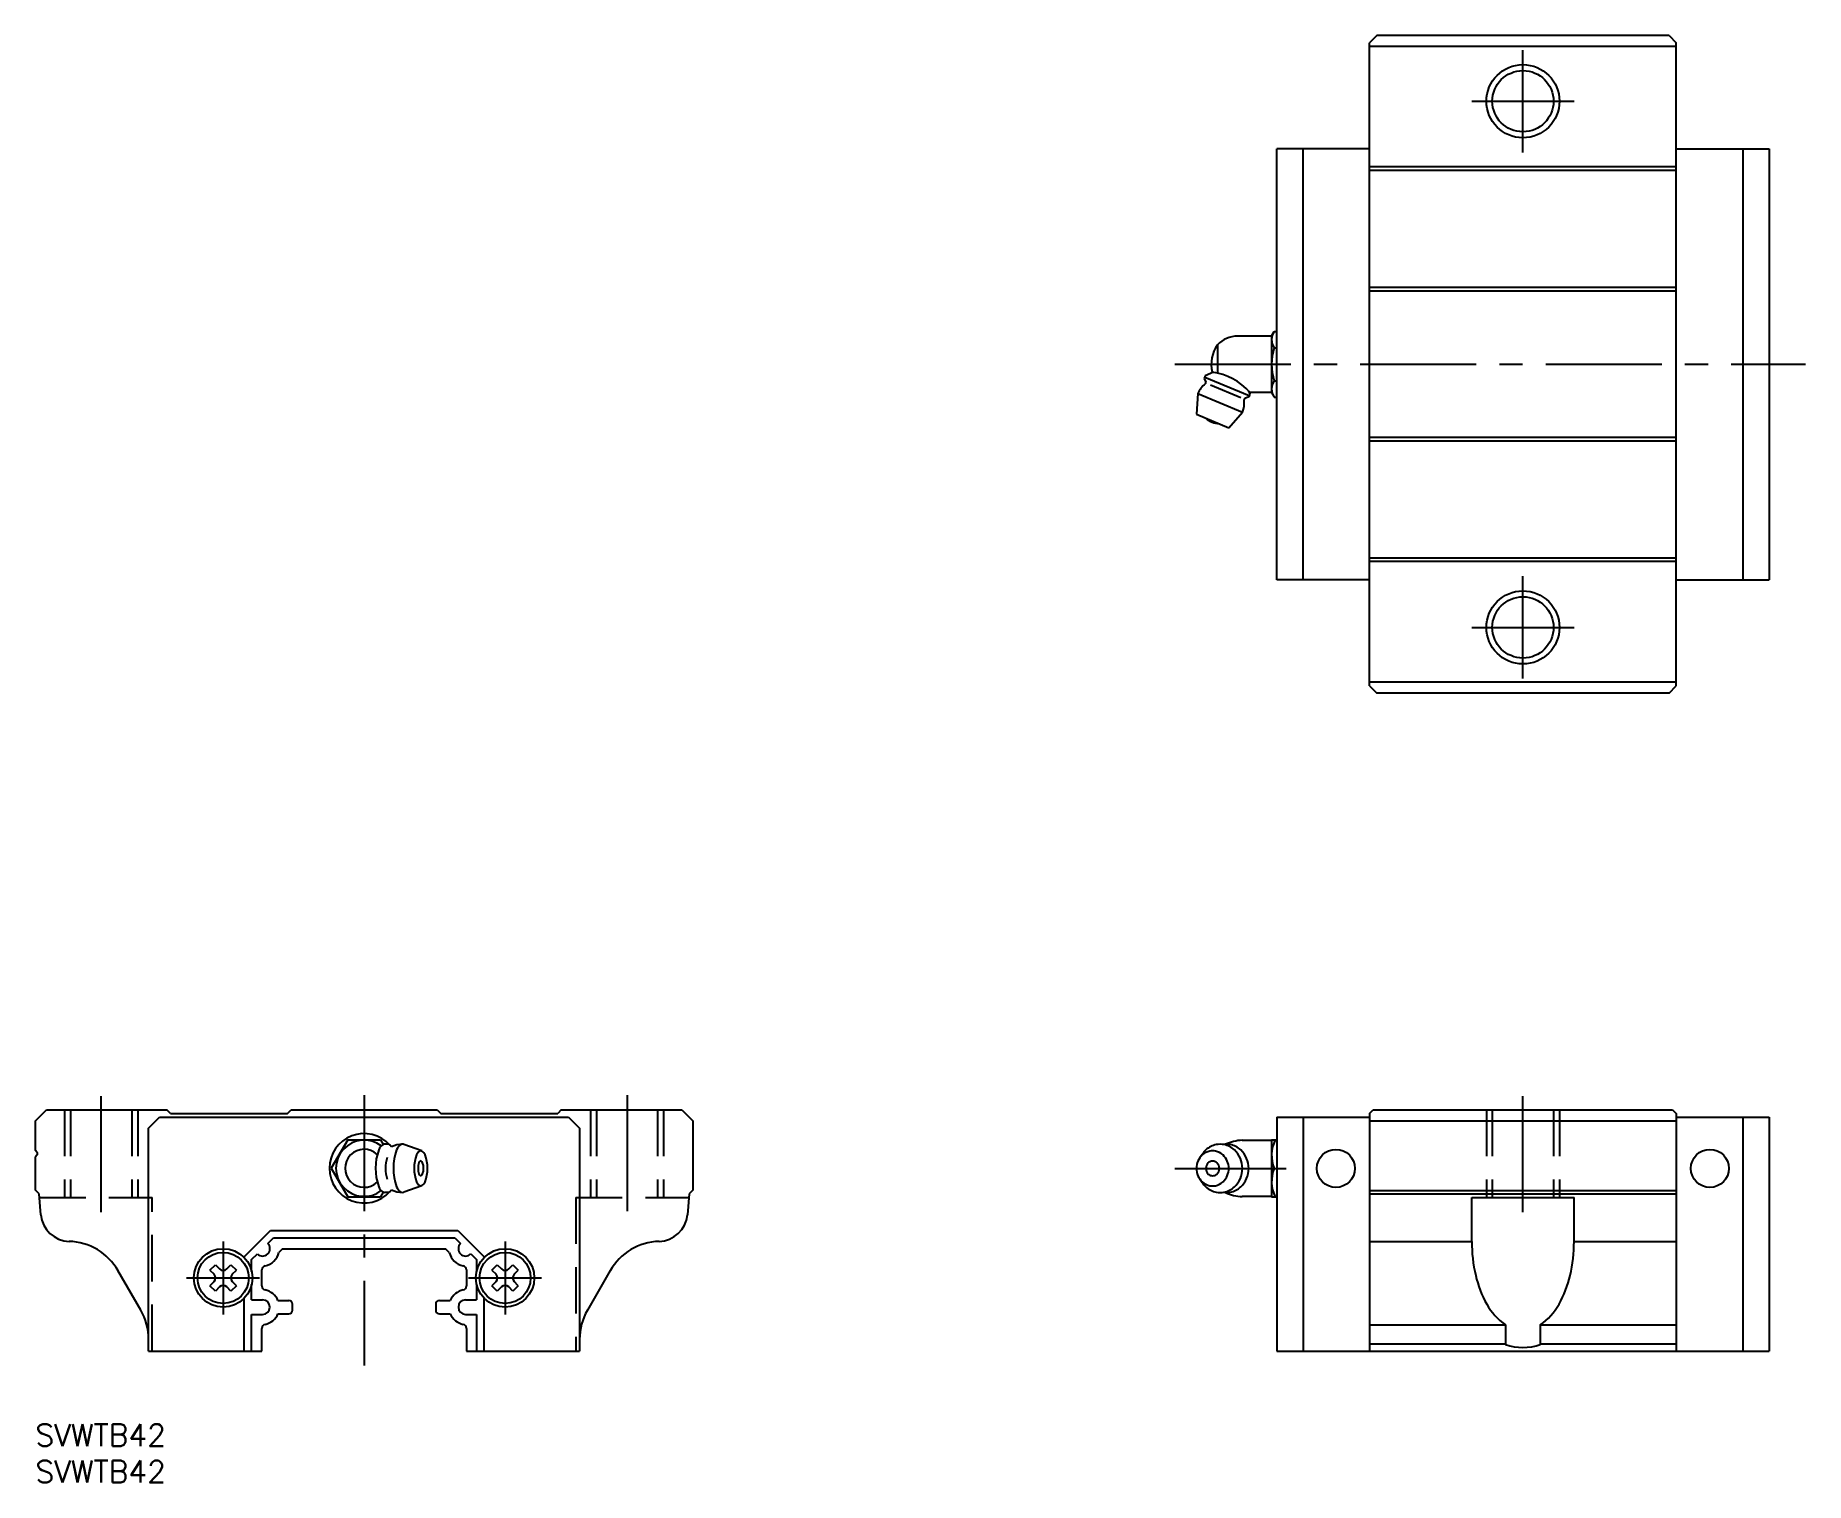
# Model space of a CAD drawing. Extents: x 0 to 242, y -8 to 190.
import ezdxf

# ---------------------------------------------------------------- set-up
doc = ezdxf.new("R2010")
doc.units = 0
doc.header["$LTSCALE"] = 0.5
doc.linetypes.add('CENTER', pattern=[50.8, 31.75, -6.35, 6.35, -6.35])
doc.linetypes.add('DASHED', pattern=[19.05, 12.7, -6.35])
for name, color, linetype in [('MSM_CENTER', 1, 'CENTER'), ('MSM_CONTINUOUS', 7, 'CONTINUOUS'), ('MSM_DASHED', 4, 'DASHED'), ('MSM_NARROW', 5, 'CONTINUOUS'), ('MSM_PART_NUMBER', 7, 'CONTINUOUS')]:
    doc.layers.add(name, color=color, linetype=linetype)
doc.styles.get("Standard").update_dxf_attribs({"font": 'txt.shx', "height": 3, "bigfont": 'bigfont.shx'})

# ---------------------------------------------------------------- blocks, each defined once
blk = doc.blocks.new('*U2')
at = {"layer": 'MSM_PART_NUMBER'}
blk.add_text('SVWTB42', height=3, dxfattribs=at).set_placement((0, -3))
blk = doc.blocks.new('*U3')
at = {"layer": 'MSM_PART_NUMBER'}
blk.add_text('SVWTB42', height=3, dxfattribs=at).set_placement((0, -8))

msp = doc.modelspace()

# ---------------------------------------------------------------- linework, layer by layer
at = {"layer": 'MSM_CENTER'}
for p, q in [((203.6414, 174), (203.6414, 188)), ((196.6414, 181), (210.6414, 181)), ((155.97325, 145), (242.3414, 145)), ((203.6414, 102), (203.6414, 116)), ((196.6414, 109), (210.6414, 109)), ((9, 29), (9, 45)), ((45, 45), (45, 8)), ((81, 45), (81, 29)), ((203.6414, 29), (203.6414, 45)), ((155.97325, 34.984), (171.239831, 34.984)), ((25.7, 25), (25.7, 15)), ((64.3, 25), (64.3, 15)), ((20.7, 20), (30.7, 20)), ((59.3, 20), (69.3, 20))]:
    msp.add_line(p, q, dxfattribs=at)
at = {"layer": 'MSM_CONTINUOUS'}
for p, q in [((183.6415, 190), (182.6415, 189)), ((223.6414, 190), (183.6414, 190)), ((223.6414, 190), (224.6414, 189)), ((182.6414, 101), (182.6414, 189)), ((224.6414, 188.5), (182.6414, 188.5)), ((224.6414, 101), (224.6414, 189)), ((169.9414, 115.5), (169.9414, 174.5)), ((182.6414, 174.5), (169.9414, 174.5)), ((173.5414, 115.5), (173.5414, 174.5)), ((224.6414, 174.5), (237.3414, 174.5)), ((233.7414, 174.5), (233.7414, 115.5)), ((237.3414, 174.5), (237.3414, 115.5)), ((224.6414, 172), (182.6414, 172)), ((224.6414, 171.5), (182.6414, 171.5)), ((224.6414, 155.5), (182.6414, 155.5)), ((224.6414, 155), (182.6414, 155)), ((169.21647, 148.85), (164.57459, 148.85)), ((169.21648, 148.85), (169.21648, 141.14999)), ((169.21649, 148.84999), (169.59177, 149.49999)), ((169.59177, 149.49999), (169.9414, 149.49999)), ((161.81648, 147.68611), (161.81648, 143.81032)), ((169.59177, 147.24999), (169.9414, 147.24999)), ((160.00283, 143.07216), (160.21403, 142.56227)), ((160.15591, 143.44172), (160.00284, 143.07216)), ((160.07937, 143.25695), (166.17697, 140.73124)), ((161.27789, 143.90645), (160.15592, 143.44172)), ((159.14316, 140.99674), (158.9414, 138.15785)), ((159.14316, 140.99674), (165.24077, 138.47102)), ((160.86372, 142.17439), (165.00997, 140.45695)), ((166.06948, 141.36029), (166.25351, 140.91601)), ((166.25351, 140.91601), (166.10043, 140.54645)), ((169.21647, 141.14999), (166.2535, 141.14999)), ((169.21649, 141.15), (169.59177, 140.5)), ((169.59177, 142.75), (169.9414, 142.75)), ((158.94141, 138.15785), (163.37602, 136.32097)), ((163.37603, 136.32098), (165.24077, 138.47104)), ((166.10044, 140.54646), (165.59054, 140.33525)), ((169.59177, 140.5), (169.9414, 140.5)), ((224.6414, 135), (182.6414, 135)), ((224.6414, 134.5), (182.6414, 134.5)), ((224.6414, 118.5), (182.6414, 118.5)), ((224.6414, 118), (182.6414, 118)), ((182.6414, 115.5), (169.9414, 115.5)), ((224.6414, 115.5), (237.3414, 115.5)), ((224.6414, 101.5), (182.6414, 101.5)), ((182.6414, 101), (183.6414, 100)), ((223.6414, 100), (183.6414, 100)), ((223.6414, 100), (224.6414, 101)), ((0, 41.5), (1.5, 43)), ((0, 37.4243), (0, 41.5)), ((1.5, 43), (18, 43)), ((15.5, 40.5), (17, 42)), ((17, 42), (73, 42)), ((18.5, 42.5), (18, 43)), ((18.5, 42.5), (34.5, 42.5)), ((34.5, 42.5), (35, 43)), ((35, 43), (55, 43)), ((55, 43), (55.5, 42.4999)), ((55.5, 42.5), (71.5, 42.5)), ((72, 43), (71.5, 42.5)), ((72, 43), (88.5, 43)), ((73, 42), (74.5, 40.5)), ((88.5, 43), (90, 41.5)), ((90, 41.5), (90, 32)), ((169.9414, 41.984), (169.9414, 9.984)), ((169.9414, 41.984), (182.6414, 41.984)), ((173.5414, 41.984), (173.5414, 9.984)), ((182.6414, 42.5), (183.1414, 43)), ((182.6414, 42.5), (182.6414, 9.984)), ((182.6414, 41.484), (224.6414, 41.484)), ((183.1414, 43), (224.1414, 43)), ((224.1414, 43), (224.6414, 42.5)), ((224.6414, 42.4999), (224.6414, 9.984)), ((224.6414, 41.984), (237.3414, 41.984)), ((233.7414, 41.984), (233.7414, 9.984)), ((237.3414, 41.984), (237.3414, 9.984)), ((15.5, 10), (15.5, 40.5)), ((42.75001, 38.89712), (40.50001, 35.00001)), ((42.75, 38.89712), (47.24999, 38.89712)), ((47.25001, 38.89712), (47.61926, 38.25757)), ((74.5, 40.5), (74.5, 10)), ((165.21662, 38.834006), (169.21648, 38.834006)), ((169.21649, 38.833999), (169.24369, 38.881114)), ((169.21649, 38.834005), (169.21649, 31.133995)), ((169.24369, 38.881114), (169.9414, 38.881114)), ((0.212, 37.2121), (0, 37.4243)), ((0.212, 36.7879), (0, 36.5757)), ((0, 32), (0, 36.5757)), ((48.190685, 38.299988), (47.821132, 38.299988)), ((52.887813, 37.376953), (50.440501, 38.268402)), ((159.374391, 36.408742), (159.738506, 36.943009)), ((40.5, 35.00001), (42.75, 31.102895)), ((169.59177, 34.984), (169.9414, 34.984)), ((0.5, 31.5), (0, 32)), ((47.61924, 31.742421), (47.25001, 31.102905)), ((48.190685, 31.699997), (47.821132, 31.699997)), ((52.887812, 32.62307), (50.438034, 31.73072)), ((90, 32), (89.5, 31.5)), ((159.738508, 33.025054), (159.374395, 33.559323)), ((159.738497, 33.025052), (159.754311, 33.002038)), ((182.6414, 31.984), (224.6414, 31.984)), ((0.749, 28.6514), (0.5, 31.5)), ((42.75, 31.102895), (47.25, 31.102895)), ((89.5, 31.5), (89.251, 28.6514)), ((169.21648, 31.133995), (165.21662, 31.133995)), ((169.21649, 31.134), (169.24369, 31.086886)), ((169.24369, 31.086886), (169.9414, 31.086886)), ((182.6414, 31.484), (224.6414, 31.484)), ((196.6414, 24.984), (196.6414, 30.984)), ((196.6414, 30.984), (210.6414, 30.984)), ((210.6414, 24.9841), (210.6414, 30.984)), ((28.521, 22.8355), (32.186, 26.5)), ((31.807, 24.7071), (32.6, 25.5)), ((32.186, 26.5), (57.814, 26.5)), ((32.6, 25.5), (57.4, 25.5)), ((57.4, 25.5), (58.193, 24.7071)), ((57.814, 26.5), (61.479, 22.8355)), ((182.6414, 24.9859), (196.6414, 24.9859)), ((210.6414, 24.9859), (224.6414, 24.9859)), ((29.6, 22.5), (30.393, 23.2929)), ((29.6, 20.8889), (29.6, 22.5)), ((33.841, 24), (33.341, 23.5)), ((33.841, 24), (56.159, 24)), ((56.659, 23.5), (56.159, 24)), ((59.607, 23.2929), (60.4, 22.5)), ((60.4, 22.5), (60.4, 20.8889)), ((14.428, 15.5981), (11.298, 21.02)), ((23.891, 21.0661), (24.634, 21.8088)), ((23.891, 21.0661), (24.462, 20.495)), ((24.462, 19.505), (23.891, 18.9339)), ((24.634, 21.8088), (25.205, 21.2377)), ((26.195, 21.2377), (26.766, 21.8088)), ((26.766, 21.8088), (27.509, 21.0661)), ((26.938, 20.495), (27.509, 21.0661)), ((27.509, 18.9339), (26.938, 19.505)), ((31, 18.8976), (31, 21.1024)), ((59, 21.1024), (59, 18.8976)), ((62.491, 21.0661), (63.234, 21.8088)), ((62.491, 21.0661), (63.062, 20.4949)), ((63.062, 19.505), (62.491, 18.9339)), ((63.234, 21.8088), (63.805, 21.2376)), ((64.795, 21.2377), (65.366, 21.8088)), ((65.366, 21.8088), (66.109, 21.0661)), ((65.538, 20.495), (66.109, 21.0661)), ((66.109, 18.9339), (65.538, 19.505)), ((78.702, 21.0199), (75.572, 15.598)), ((24.634, 18.1912), (23.891, 18.9339)), ((25.205, 18.7623), (24.634, 18.1912)), ((26.766, 18.1912), (26.195, 18.7623)), ((27.509, 18.9339), (26.766, 18.1912)), ((28.6, 10), (28.6, 17.245)), ((29.6, 17), (29.6, 19.1111)), ((29.6, 17), (31.1, 17)), ((58.9, 17), (60.4, 17)), ((60.4, 19.1111), (60.4, 17)), ((61.4, 17.245), (61.4, 10)), ((63.234, 18.1912), (62.491, 18.9339)), ((63.805, 18.7623), (63.234, 18.1912)), ((65.366, 18.1912), (64.795, 18.7623)), ((66.109, 18.9339), (65.366, 18.1912)), ((29.6, 15), (31.1, 15)), ((29.6, 10), (29.6, 15)), ((33.21, 16.9), (34.7, 16.9)), ((33.21, 15.1), (34.7, 15.1)), ((35.2, 15.6), (35.2, 16.4)), ((54.8, 16.4), (54.8, 15.6)), ((55.3, 16.9), (56.79, 16.9)), ((55.3, 15.1), (56.79, 15.1)), ((58.9, 15), (60.4, 15)), ((60.4, 15), (60.4, 10)), ((31, 10), (31, 13.1024)), ((59, 13.1024), (59, 10)), ((182.6414, 13.5821), (201.2614, 13.5821)), ((201.2614, 13.5821), (201.2614, 10.9012)), ((206.0214, 13.5821), (224.6414, 13.5821)), ((206.0214, 13.5821), (206.0214, 10.9012)), ((15.5, 10), (31, 10)), ((59, 10), (74.5, 10)), ((169.9414, 9.984), (237.3414, 9.984)), ((182.6414, 10.984), (201.2614, 10.984)), ((206.0214, 10.984), (224.6414, 10.984))]:
    msp.add_line(p, q, dxfattribs=at)
for centre, radius in [((203.6414, 181), 4.188), ((203.6414, 109), 4.188), ((178.0414, 34.984), 2.6), ((229.2414, 34.984), 2.6), ((25.7, 20), 4), ((25.7, 20), 3.5), ((64.3, 20), 4), ((64.3, 20), 3.5)]:
    msp.add_circle(centre, radius, dxfattribs=at)
for centre, radius, start, end in [((164.5746, 144.99999), 3.849999, 89.999982, 135.75777), ((171.23576, 148.37499), 1.992066, 145.6157, 214.38423), ((165.67325, 144.99999), 4.7, 145.14409, 193.15485), ((176.68984, 144.99999), 7.446152, 162.41201, 197.58792), ((160.14216, 135.98749), 8, 40.189175, 83.1481), ((162.19196, 139.73389), 3.299999, 128.16396, 157.4999), ((160.02926, 142.48574), 0.2, 308.16429, 22.50008), ((171.23576, 141.625), 1.992066, 145.6157, 214.38423), ((162.19196, 139.73389), 3.299999, 337.50001, 6.83594), ((165.66708, 140.15048), 0.2, 112.49955, 186.83589), ((162.32198, 140.04776), 3.2, 229.29001, 265.71), ((45, 35.00001), 4.75, 42.015418, 317.98453), ((45, 35), 3.849999, 52.507766, 307.49189), ((165.44462, 32.838341), 6, 92.17772, 114.89378), ((174.04394, 36.784562), 4.802484, 154.11562, 202.01951), ((0, 37), 0.300003, 315.002, 45), ((45, 35), 2.599999, 46.621434, 313.37831), ((53.865992, 34.999977), 7.307859, 159.761932, 200.237946), ((48.323641, 37.053276), 1.397423, 121.100311, 160.143906), ((47.821136, 37.795189), 0.504785, 90.903168, 115.752029), ((53.236937, 34.999984), 5.306936, 163.626358, 196.372772), ((48.190686, 37.795189), 0.504785, 64.247971, 90.902817), ((47.68818, 37.053276), 1.397423, 39.427479, 58.899673), ((50.266112, 34.999984), 3.300003, 89.999985, 117.054504), ((56.31097, 34.999977), 7.307859, 159.761932, 200.237946), ((50.768619, 37.053276), 1.397423, 121.100296, 160.143906), ((50.266114, 37.795189), 0.504782, 68.687515, 115.751984), ((57.147522, 34.999984), 5.306932, 159.730652, 200.269333), ((53.125271, 36.492477), 1.016733, 121.051376, 160.104004), ((52.760589, 37.031761), 0.368218, 64.286964, 115.712906), ((52.395906, 36.492477), 1.016734, 19.895979, 58.948532), ((48.373653, 34.999984), 5.306932, 339.730652, 20.269337), ((161.47119, 34.984015), 2.52979, 133.386032, 226.613922), ((161.184686, 35.240233), 2.147025, 101.036324, 132.526276), ((162.621614, 34.984015), 3.478461, 133.386017, 145.806702), ((162.22767, 35.336317), 2.952157, 101.036293, 132.526291), ((161.158709, 35.332815), 2.051197, 79.180756, 100.819183), ((161.132732, 35.240233), 2.147026, 47.473656, 78.963623), ((162.191954, 35.463613), 2.820397, 79.180763, 100.819176), ((160.846228, 34.984015), 2.52979, 313.386017, 46.613914), ((163.051623, 35.463613), 2.820397, 79.180763, 98.765778), ((162.156238, 35.336317), 2.952156, 47.473652, 78.963654), ((163.015907, 35.336317), 2.952156, 47.473652, 78.963654), ((161.762294, 34.984015), 3.478461, 313.386017, 46.613934), ((162.621963, 34.984015), 3.478461, 313.386017, 46.613934), ((54.593838, 34.999984), 2.21575, 159.773819, 200.226166), ((52.912985, 35.622322), 0.423399, 121.118462, 160.158768), ((52.912984, 34.377647), 0.423398, 199.841202, 238.881424), ((52.760587, 34.152778), 0.152796, 244.233658, 295.766327), ((52.760588, 35.847191), 0.152796, 64.233658, 115.766342), ((52.608191, 35.622322), 0.423397, 19.841225, 58.881424), ((52.60819, 34.377647), 0.423399, 301.118469, 340.158783), ((50.927337, 34.999984), 2.21575, 339.773804, 20.226175), ((161.288911, 34.984015), 1.054077, 133.386078, 226.613846), ((161.169532, 34.877255), 0.894588, 227.473572, 258.963623), ((161.169532, 35.090775), 0.894588, 101.036263, 132.526337), ((161.158709, 34.83868), 0.854661, 259.180725, 280.819153), ((161.158709, 35.12935), 0.854661, 79.180717, 100.819145), ((161.147886, 34.877255), 0.894588, 281.036255, 312.526337), ((161.147886, 35.090775), 0.894588, 47.473576, 78.963608), ((161.028506, 34.984015), 1.054077, 313.386078, 46.613846), ((174.04394, 33.183438), 4.802484, 157.98042, 205.8843), ((48.323638, 32.946693), 1.397425, 199.856079, 238.899643), ((47.821132, 32.20478), 0.504785, 244.24794, 270.393188), ((48.190688, 32.20478), 0.504788, 270.392853, 295.752045), ((47.688182, 32.946693), 1.397424, 301.100342, 320.57019), ((50.266112, 34.999984), 3.300001, 242.945496, 269.999969), ((50.768616, 32.946693), 1.397425, 199.856079, 238.899628), ((50.26611, 32.20478), 0.504785, 244.247864, 289.935699), ((53.125269, 33.507492), 1.016734, 199.895981, 238.948532), ((52.760586, 32.968208), 0.368218, 244.286957, 295.712891), ((52.395904, 33.507492), 1.016733, 301.051392, 340.104004), ((161.184686, 34.727798), 2.147025, 227.473663, 258.963623), ((162.621614, 34.984015), 3.47846, 214.653, 226.613937), ((162.22767, 34.631713), 2.952156, 227.473663, 258.963654), ((161.158709, 34.635216), 2.051197, 259.180756, 280.819183), ((161.132732, 34.727798), 2.147025, 281.036316, 312.526276), ((162.191954, 34.504417), 2.820398, 259.180756, 280.819183), ((163.051623, 34.504417), 2.820398, 261.237854, 280.819183), ((162.156237, 34.631713), 2.952156, 281.036285, 312.526306), ((165.44462, 37.12966), 6, 245.10622, 267.82228), ((163.015906, 34.631713), 2.952156, 281.036285, 312.526306), ((4.734, 29), 4, 185, 268.351), ((85.266, 29), 4, 271.649, 355), ((4.378, 17.0053), 8, 29.8787, 88.3258), ((31.1, 24), 1, 225, 45), ((58.9, 24), 1, 135, 315), ((85.622, 17.0053), 8, 91.6741, 150.121), ((217.131073, 24.98725), 20.489673, 180.00908801, 193.09724013), ((190.151727, 24.98725), 20.489673, 346.90275987, 359.99091199), ((30.93, 24.0642), 2.476, 281.824, 346.829), ((59.07, 24.0642), 2.476, 193.171, 258.176), ((23.967, 20), 0.7, 315, 45), ((25.7, 21.7326), 0.7, 225, 315), ((27.433, 20), 0.7, 135, 225), ((31.55, 21.1024), 0.55, 101.824, 180), ((58.45, 21.1024), 0.55, 0.000362, 78.1762), ((62.567, 20), 0.7, 315, 45), ((64.3, 21.7326), 0.7, 225, 315), ((66.033, 20), 0.7, 135, 225), ((211.652763, 23.668859), 14.855179, 192.93260087, 209.24780311), ((195.630037, 23.668859), 14.855179, 330.75219689, 347.06739913), ((25.7, 18.2673), 0.7, 45, 135), ((31.55, 18.8976), 0.55, 180, 258.176), ((31.1, 16), 1, 270, 90), ((30.93, 15.9358), 2.476, 22.9182, 78.1762), ((59.07, 15.9358), 2.476, 101.824, 157.082), ((58.9, 16), 1, 90, 270), ((58.45, 18.8976), 0.55, 281.824, 0), ((64.3, 18.2673), 0.7, 45, 135), ((7.5, 11.598), 8, 0.000036, 30), ((30.93, 16.0642), 2.476, 281.824, 337.082), ((34.7, 16.4), 0.5, 0.000036, 90), ((34.7, 15.6), 0.5, 270, 0.000036), ((55.3, 16.4), 0.5, 90, 180), ((55.3, 15.6), 0.5, 180, 270), ((59.07, 16.0642), 2.476, 202.918, 258.176), ((82.5, 11.598), 8, 150, 180), ((206.078502, 20.540235), 8.462949, 209.20545907, 235.30561546), ((201.204298, 20.540235), 8.462949, 304.69438454, 330.79454093), ((31.55, 13.1024), 0.55, 101.824, 180), ((58.45, 13.1024), 0.55, 0, 78.1762), ((203.6414, 17.484447), 7.000347, 250.12415132, 289.87584868)]:
    msp.add_arc(centre, radius, start, end, dxfattribs=at)
at = {"layer": 'MSM_DASHED'}
for p, q in [((4, 43), (4, 30.984)), ((4.812, 43), (4.812, 30.984)), ((13.188, 43), (13.188, 30.984)), ((14, 43), (14, 30.984)), ((76, 43), (76, 30.984)), ((76.812, 43), (76.812, 30.984)), ((85.188, 43), (85.188, 30.984)), ((86, 43), (86, 30.984)), ((198.6414, 43), (198.6414, 30.984)), ((199.4534, 43), (199.4534, 30.984)), ((207.8294, 43), (207.8294, 30.984)), ((208.6414, 43), (208.6414, 30.984)), ((0.544, 31), (16, 31)), ((16, 10), (16, 31)), ((74, 31), (74, 10)), ((74, 31), (89.456, 31))]:
    msp.add_line(p, q, dxfattribs=at)
at = {"layer": 'MSM_NARROW'}
for centre in [(203.6414, 181), (203.6414, 109)]:
    msp.add_circle(centre, 5, dxfattribs=at)

# ---------------------------------------------------------------- block references
at = {"layer": 'MSM_CONTINUOUS'}
for name in ['*U2', '*U3']:
    msp.add_blockref(name, (0, 0), dxfattribs=at)

doc.saveas('drawing.dxf')
